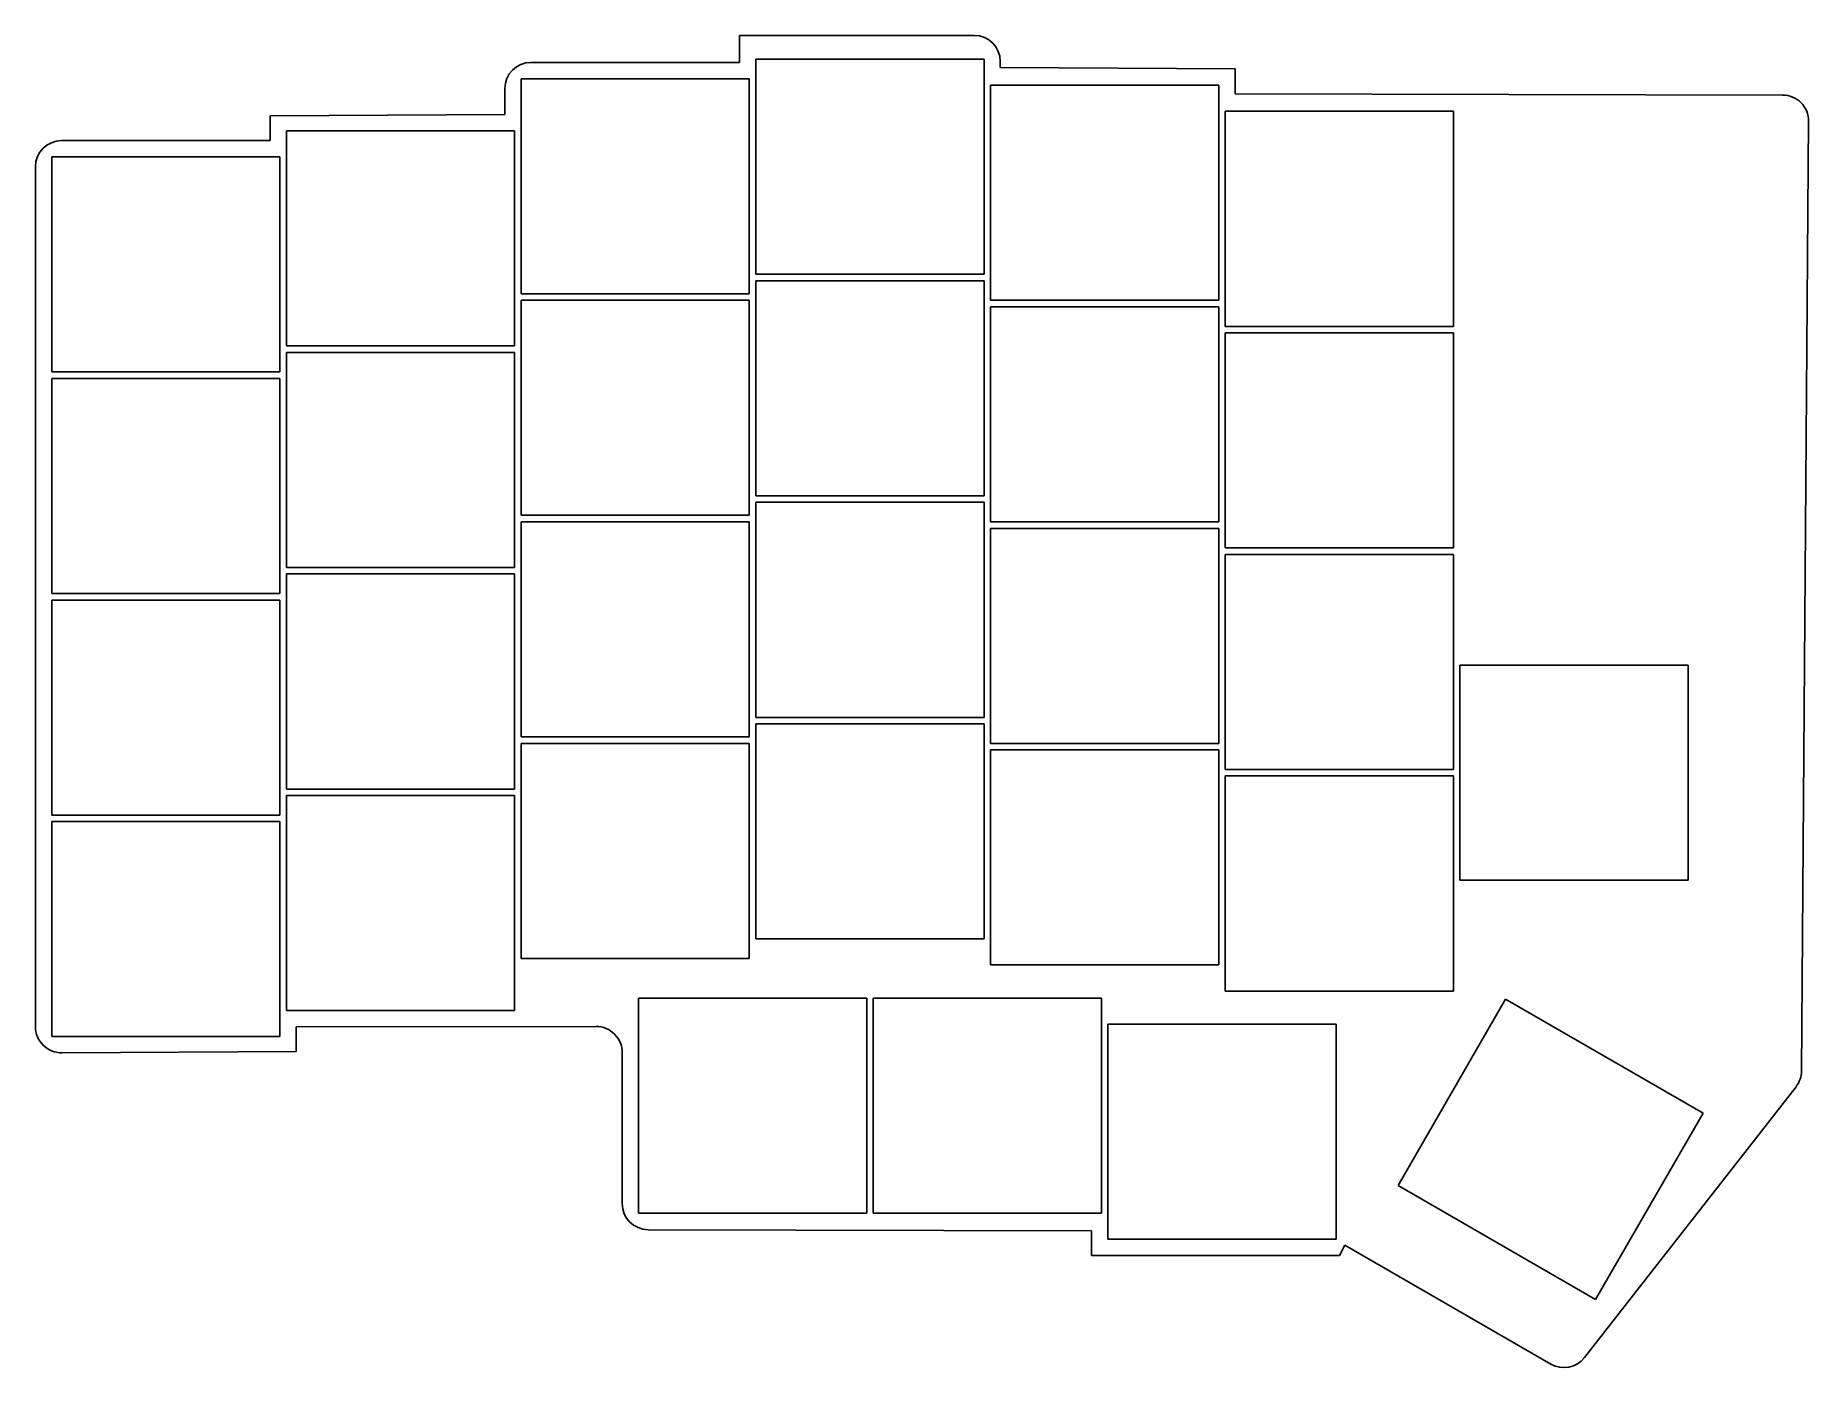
# Model space of a CAD drawing. Header units: millimetres. Extents: x -10 to 126, y -34 to 69.
import ezdxf

# ---------------------------------------------------------------- set-up
doc = ezdxf.new("R2010")
doc.units = ezdxf.units.MM

msp = doc.modelspace()

# ---------------------------------------------------------------- linework, layer by layer
for p, q in [((44, 66.5), (44, 68.57)), ((44, 68.57), (62, 68.57)), ((62.75, 66.75), (45.25, 66.75)), ((45.25, 66.75), (45.25, 50.25)), ((62.75, 50.25), (62.75, 66.75)), ((28, 66.5), (44, 66.5)), ((64, 66.57), (64, 66.1)), ((64, 66.1), (82, 66)), ((82, 66), (82, 64.1)), ((26, 62.5), (26, 64.5)), ((44.75, 65.25), (27.25, 65.25)), ((27.25, 65.25), (27.25, 48.75)), ((44.75, 48.75), (44.75, 65.25)), ((80.75, 64.75), (63.25, 64.75)), ((63.25, 64.75), (63.25, 48.25)), ((80.75, 48.25), (80.75, 64.75)), ((82, 64.1), (123.99, 64)), ((98.75, 62.75), (81.25, 62.75)), ((81.25, 62.75), (81.25, 46.25)), ((98.75, 46.25), (98.75, 62.75)), ((8, 62.4), (26, 62.5)), ((8, 60.5), (8, 62.4)), ((26.75, 61.25), (9.25, 61.25)), ((9.25, 61.25), (9.25, 44.75)), ((26.75, 44.75), (26.75, 61.25)), ((125.99, 61.99), (125.45, -10.88)), ((-8, 60.5), (8, 60.5)), ((-10, -7.49), (-10, 58.5)), ((8.75, 59.25), (-8.75, 59.25)), ((-8.75, 59.25), (-8.75, 42.75)), ((8.75, 42.75), (8.75, 59.25)), ((45.25, 50.25), (62.75, 50.25)), ((62.75, 49.75), (45.25, 49.75)), ((45.25, 49.75), (45.25, 33.25)), ((62.75, 33.25), (62.75, 49.75)), ((27.25, 48.75), (44.75, 48.75)), ((44.75, 48.25), (27.25, 48.25)), ((27.25, 48.25), (27.25, 31.75)), ((44.75, 31.75), (44.75, 48.25)), ((63.25, 48.25), (80.75, 48.25)), ((80.75, 47.75), (63.25, 47.75)), ((63.25, 47.75), (63.25, 31.25)), ((80.75, 31.25), (80.75, 47.75)), ((81.25, 46.25), (98.75, 46.25)), ((98.75, 45.75), (81.25, 45.75)), ((81.25, 45.75), (81.25, 29.25)), ((98.75, 29.25), (98.75, 45.75)), ((9.25, 44.75), (26.75, 44.75)), ((26.75, 44.25), (9.25, 44.25)), ((9.25, 44.25), (9.25, 27.75)), ((26.75, 27.75), (26.75, 44.25)), ((-8.75, 42.75), (8.75, 42.75)), ((8.75, 42.25), (-8.75, 42.25)), ((-8.75, 42.25), (-8.75, 25.75)), ((8.75, 25.75), (8.75, 42.25)), ((45.25, 33.25), (62.75, 33.25)), ((62.75, 32.75), (45.25, 32.75)), ((45.25, 32.75), (45.25, 16.25)), ((62.75, 16.25), (62.75, 32.75)), ((27.25, 31.75), (44.75, 31.75)), ((44.75, 31.25), (27.25, 31.25)), ((27.25, 31.25), (27.25, 14.75)), ((44.75, 14.75), (44.75, 31.25)), ((63.25, 31.25), (80.75, 31.25)), ((80.75, 30.75), (63.25, 30.75)), ((63.25, 30.75), (63.25, 14.25)), ((80.75, 14.25), (80.75, 30.75)), ((81.25, 29.25), (98.75, 29.25)), ((98.75, 28.75), (81.25, 28.75)), ((81.25, 28.75), (81.25, 12.25)), ((98.75, 12.25), (98.75, 28.75)), ((9.25, 27.75), (26.75, 27.75)), ((26.75, 27.25), (9.25, 27.25)), ((9.25, 27.25), (9.25, 10.75)), ((26.75, 10.75), (26.75, 27.25)), ((-8.75, 25.75), (8.75, 25.75)), ((8.75, 25.25), (-8.75, 25.25)), ((-8.75, 25.25), (-8.75, 8.75)), ((8.75, 8.75), (8.75, 25.25)), ((116.75, 20.25), (99.25, 20.25)), ((99.25, 20.25), (99.25, 3.75)), ((116.75, 3.75), (116.75, 20.25)), ((45.25, 16.25), (62.75, 16.25)), ((62.75, 15.75), (45.25, 15.75)), ((45.25, 15.75), (45.25, -0.75)), ((62.75, -0.75), (62.75, 15.75)), ((27.25, 14.75), (44.75, 14.75)), ((44.75, 14.25), (27.25, 14.25)), ((27.25, 14.25), (27.25, -2.25)), ((44.75, -2.25), (44.75, 14.25)), ((63.25, 14.25), (80.75, 14.25)), ((80.75, 13.75), (63.25, 13.75)), ((63.25, 13.75), (63.25, -2.75)), ((80.75, -2.75), (80.75, 13.75)), ((81.25, 12.25), (98.75, 12.25)), ((98.75, 11.75), (81.25, 11.75)), ((81.25, 11.75), (81.25, -4.75)), ((98.75, -4.75), (98.75, 11.75)), ((9.25, 10.75), (26.75, 10.75)), ((26.75, 10.25), (9.25, 10.25)), ((9.25, 10.25), (9.25, -6.25)), ((26.75, -6.25), (26.75, 10.25)), ((-8.75, 8.75), (8.75, 8.75)), ((8.75, 8.25), (-8.75, 8.25)), ((-8.75, 8.25), (-8.75, -8.25)), ((8.75, -8.25), (8.75, 8.25)), ((99.25, 3.75), (116.75, 3.75)), ((45.25, -0.75), (62.75, -0.75)), ((27.25, -2.25), (44.75, -2.25)), ((63.25, -2.75), (80.75, -2.75)), ((53.75, -5.3), (36.25, -5.3)), ((36.25, -5.3), (36.25, -21.8)), ((53.75, -21.8), (53.75, -5.3)), ((71.75, -5.3), (54.25, -5.3)), ((54.25, -5.3), (54.25, -21.8)), ((71.75, -21.8), (71.75, -5.3)), ((81.25, -4.75), (98.75, -4.75)), ((102.75, -5.38), (94.5, -19.67)), ((117.9, -14.13), (102.75, -5.38)), ((9.25, -6.25), (26.75, -6.25)), ((33, -7.47), (10, -7.5)), ((10, -7.5), (10, -9.4)), ((89.75, -7.3), (72.25, -7.3)), ((72.25, -7.3), (72.25, -23.8)), ((89.75, -23.8), (89.75, -7.3)), ((-8.75, -8.25), (8.75, -8.25)), ((10, -9.4), (-7.99, -9.49)), ((35, -21.06), (35, -9.47)), ((125.03, -12.1), (108.81, -32.87)), ((109.65, -28.42), (117.9, -14.13)), ((94.5, -19.67), (109.65, -28.42)), ((36.25, -21.8), (53.75, -21.8)), ((71, -23.15), (36.99, -23.06)), ((54.25, -21.8), (71.75, -21.8)), ((71, -25.05), (71, -23.15)), ((72.25, -23.8), (89.75, -23.8)), ((90.41, -24.24), (90, -25.05)), ((106.23, -33.37), (90.41, -24.24)), ((90, -25.05), (71, -25.05))]:
    msp.add_line(p, q)
for centre, start, end in [((62, 66.57), 0, 90), ((28, 64.5), 90, 180), ((123.99, 62), 359.5825, 89.8698), ((-8, 58.5), 90, 180), ((-8, -7.49), 180, 270.2865), ((33, -9.47), 0, 90.0688), ((123.45, -10.86), 322.0107, 359.5825), ((37, -21.06), 180, 269.8408), ((107.23, -31.64), 240, 322.0107)]:
    msp.add_arc(centre, 2, start, end)

doc.saveas('drawing.dxf')
